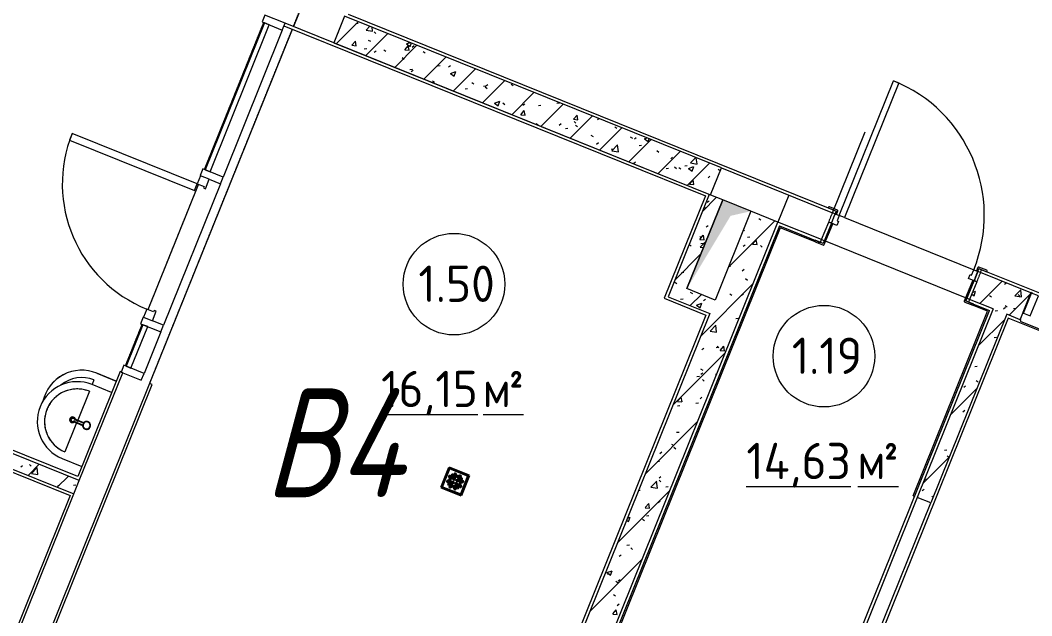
# Model space of a CAD drawing. Header units: millimetres. Extents: x -584918 to 2941280, y 3000189 to 4229862.
# Drawn here: x -433710 to -426739, y 3688963 to 3693065 of the extents above; entities that cross this region are included whole.
import ezdxf

# ---------------------------------------------------------------- set-up
doc = ezdxf.new("R2010")
doc.units = ezdxf.units.MM
doc.linetypes.add('ASVP_Невидимые', pattern=[5, 3, -2])
doc.linetypes.add('ASVP_Штриховая_ш3 п1_5', pattern=[4.5, 3, -1.5])
for name, color, linetype, lineweight in [('Витраж', 7, 'Continuous', 0), ('Двери', 7, 'Continuous', 0), ('Линии', 7, 'Continuous', 0), ('Линии разделители', 7, 'ASVP_Штриховая_ш3 п1_5', 0), ('Марки помещений', 7, 'Continuous', 0), ('Обобщенные модели', 7, 'Continuous', 0), ('Панели витража', 7, 'Continuous', 0), ('Перекрытие', 7, 'Continuous', 0), ('Сантехника', 7, 'Continuous', 0), ('Стены внутренние', 7, 'Continuous', 0), ('Стены несущие', 7, 'Continuous', 0), ('Стены отделка', 7, 'Continuous', 0), ('Узлы', 7, 'Continuous', 0), ('экспертиза ДУ категории', 1, 'Continuous', 0)]:
    doc.layers.add(name, color=color, linetype=linetype, lineweight=lineweight)
doc.styles.add('GOST Common_2', font='', dxfattribs={"height": 500})
doc.styles.add('GOST Common_3', font='', dxfattribs={"width": 0.9, "height": 500})
doc.styles.add('mytext', font='isocpeur.ttf', dxfattribs={"width": 0.8, "oblique": 14.999978})
doc.styles.get('GOST Common_2').set_extended_font_data('GOST Common')
doc.styles.get('GOST Common_3').set_extended_font_data('GOST Common')
pattern_1 = [(45, (-437515.92, 3663725.22), (-141.4214, 141.4214), [])]
pattern_2 = [(50, (-437515.92, 3663725.22), (364.368, -31.8783), [38.1, -419.1]), (355, (-437515.92, 3663725.2), (-70.486, 382.1133), [30.48, -335.28]), (100.451, (-437485.56, 3663722.56), (293.885, 350.2334), [32.38, -356.18]), (46.184, (-437515.92, 3663826.8), (542.1585, -84.086), [57.15, -628.65]), (96.636, (-437470.74, 3663819.8), (474.805, 494.855), [48.57, -534.27]), (351.184, (-437515.9, 3663826.8), (474.81, 494.85), [45.72, -502.92]), (21, (-437465.12, 3663801.42), (303.2285, -204.5305), [38.1, -419.1]), (326, (-437465.12, 3663801.4), (123.604, 368.376), [30.48, -335.28]), (71.451, (-437439.86, 3663784.37), (426.834, 163.8427), [32.38, -356.18]), (37.5, (-437515.92, 3663725.22), (6.17665, 169.11015), [16.764, -314.452, 16.764, -323.596, -336.55]), (37.5, (-437515.92, 3663725.22), (6.17665, 169.11015), [-671.576, 16.764, -319.786]), (7.5, (-437515.92, 3663725.22), (133.6389, 200.3615), [16.764, -177.292, 16.764, -306.832, -128.27]), (7.5, (-437515.92, 3663725.22), (133.6389, 200.3615), [-517.652, 16.764, -111.506]), (327.5, (-437629.21, 3663725.22), (271.1818, -11.45836), [16.764, -110.236, 16.764, -379.476, -525.78]), (327.5, (-437629.21, 3663725.22), (271.1818, -11.45836), [-523.24, 16.764, -509.016]), (317.5, (-437680, 3663725.22), (296.2585, 50.8528), [16.764, -148.336, 16.764, -246.38, -373.38]), (317.5, (-437680, 3663725.22), (296.2585, 50.8528), [-428.244, 16.764, -356.616])]

# ---------------------------------------------------------------- blocks, each defined once
blk = doc.blocks.new('ADSK_Умывальник_Полукруглый_Керамический_ГОСТ30493-96 с переливом - 2-ой величины-1150666-АР Этаж 01')
at = {"layer": 'Сантехника', "color": 9, "true_color": 0xe1b7aa}
for p, q in [((4282.9, 26784), (4202.5, 26584.5)), ((4436, 26776.1), (4301.6, 26830.3)), ((4195, 26566.1), (4114.7, 26366.6)), ((4096, 26320.2), (4230.5, 26266))]:
    blk.add_line(p, q, dxfattribs=at)
at = {"layer": 'Сантехника', "color": 9, "true_color": 0xe1b7aa, "flags": 128}
blk.add_lwpolyline([(4282.9, 26784), (4274.4, 26787.2), (4265.9, 26790), (4257.3, 26792.5), (4248.5, 26794.7), (4239.7, 26796.5), (4230.8, 26798), (4221.9, 26799.1), (4212.9, 26799.8), (4204, 26800.2), (4195, 26800.2), (4186, 26799.9), (4177, 26799.2), (4168.1, 26798.2), (4159.2, 26796.8), (4150.3, 26795), (4141.6, 26792.9), (4132.9, 26790.4), (4124.4, 26787.6), (4115.9, 26784.5), (4107.6, 26781), (4099.5, 26777.2), (4091.5, 26773.1), (4083.7, 26768.6), (4076, 26763.9), (4068.6, 26758.8), (4061.4, 26753.4), (4054.3, 26747.8), (4047.6, 26741.9), (4041, 26735.7), (4034.7, 26729.3), (4028.7, 26722.6), (4022.9, 26715.7), (4017.5, 26708.5), (4012.3, 26701.2), (4007.4, 26693.6), (4002.8, 26685.9), (3998.6, 26678), (3994.6, 26669.9), (3991, 26661.6), (3987.7, 26653.2), (3984.8, 26644.7), (3982.1, 26636.1), (3979.9, 26627.4), (3978, 26618.6), (3976.4, 26609.8), (3975.2, 26600.8), (3974.4, 26591.9), (3973.9, 26582.9), (3973.8, 26573.9), (3974, 26564.9), (3974.6, 26555.9), (3975.5, 26547), (3976.9, 26538.1), (3978.5, 26529.2), (3980.5, 26520.5), (3982.9, 26511.8), (3985.6, 26503.2), (3988.7, 26494.7), (3992.1, 26486.4), (3995.8, 26478.2), (3999.8, 26470.2), (4004.2, 26462.3), (4008.9, 26454.6), (4013.8, 26447.1), (4019.1, 26439.8), (4024.7, 26432.7), (4030.5, 26425.9), (4036.6, 26419.3), (4043, 26412.9), (4049.6, 26406.8), (4056.5, 26401), (4063.6, 26395.4), (4070.9, 26390.2), (4078.4, 26385.2), (4086.1, 26380.5), (4093.9, 26376.2), (4102, 26372.2), (4110.2, 26368.4), (4114.7, 26366.6)], dxfattribs=at)
at = {"layer": 'Сантехника', "color": 9, "true_color": 0xe1b7aa}
for centre, radius, start, end in [((4198.8, 26575.3), 275, 68.0513, 248.0513), ((4198.8, 26575.3), 225, 68.0513, 248.0513), ((4166.3, 26588.4), 20, 68.0513, 248.0513), ((4166.3, 26588.4), 20, 248.0513, 308.0513), ((4166.3, 26588.4), 20, 8.0513, 68.0513)]:
    blk.add_arc(centre, radius, start, end, dxfattribs=at)
blk = doc.blocks.new('ADSK_Смеситель_ГОСТ25809-96 - Для умывальника_Однорукояточный-V131-АР Этаж 01')
at = {"layer": 'Сантехника', "color": 253, "true_color": 0xaaaaaa}
for p, q in [((4157.9, 26581), (4161.5, 26579.5)), ((4161.5, 26579.5), (4182.6, 26571)), ((4169, 26598.1), (4165.4, 26599.5)), ((4190.1, 26589.6), (4169, 26598.1)), ((4177.4, 26578.5), (4177, 26577.6)), ((4177, 26577.6), (4177.4, 26578.5)), ((4177, 26577.6), (4196.3, 26569.8)), ((4177.4, 26578.5), (4181.1, 26587.8)), ((4181.1, 26587.8), (4181.5, 26588.7)), ((4181.5, 26588.7), (4181.1, 26587.8)), ((4200.8, 26580.9), (4181.5, 26588.7)), ((4182.6, 26571), (4236.6, 26549.2)), ((4244.1, 26567.8), (4190.1, 26589.6)), ((4196.3, 26569.8), (4238.6, 26552.7)), ((4200.5, 26580), (4196.7, 26570.7)), ((4243.1, 26563.9), (4200.8, 26580.9)), ((4242.9, 26563.9), (4243.1, 26563.9))]:
    blk.add_line(p, q, dxfattribs=at)
for radius, start, end in [(24.5, 68.0513, 248.0513), (27.5, 68.0513, 147.55016), (27.5, 110.02846, 146.07456), (24.5, 143.0513, 147.82146), (24.5, 143.0513, 147.82146), (27.5, 248.0513, 68.0513), (24.5, 248.0513, 68.0513), (27.5, 91.3635, 104.73939), (27.5, 68.0513, 86.07435), (27.5, 53.0513, 68.0513), (27.5, 31.36321, 44.7391), (27.5, 350.02804, 26.07414), (27.5, 169.66273, 248.0513), (27.5, 170.02867, 206.07477), (24.5, 168.28114, 173.0513), (24.5, 168.28114, 173.0513), (27.5, 211.36408, 224.73997), (27.5, 233.0513, 248.0513), (27.5, 248.0513, 266.07364), (27.5, 271.36263, 284.73852), (27.5, 290.02783, 326.07393), (27.5, 331.36292, 344.73881)]:
    blk.add_arc((4263.7, 26549.1), radius, start, end, dxfattribs=at)
for start_param, end_param in [(1.570796, 3.141593), (0, 1.570796)]:
    blk.add_ellipse((4161.7, 26590.2), major_axis=(3.74, 9.28), ratio=0.965926, start_param=start_param, end_param=end_param, dxfattribs=at)
for points, knots in [([(4161.5, 26579.5), (4161.4, 26579.6), (4161.1, 26579.7), (4160.7, 26579.9), (4160.3, 26580.2), (4160, 26580.5), (4159.6, 26580.8), (4159.3, 26581.2), (4159, 26581.6), (4158.7, 26582.1), (4158.5, 26582.5), (4158.2, 26583.2), (4158, 26583.9), (4157.9, 26584.6), (4157.8, 26585.4), (4157.7, 26586.4), (4157.8, 26587.7), (4158, 26589.3), (4158.4, 26590.6), (4158.7, 26591.4)], [0.5, 0.5, 0.5, 0.5, 0.5208333, 0.5416667, 0.5625, 0.5833333, 0.6041667, 0.625, 0.6458333, 0.6666667, 0.6875, 0.7083333, 0.75, 0.7708333, 0.7916667, 0.8333333, 0.875, 0.9166667, 1, 1, 1, 1]), ([(4158.7, 26591.4), (4159, 26592.2), (4159.6, 26593.4), (4160.6, 26594.8), (4161.4, 26595.7), (4162.2, 26596.4), (4162.8, 26596.9), (4163.4, 26597.3), (4164.2, 26597.8), (4165.1, 26598.1), (4165.7, 26598.3), (4166.2, 26598.4), (4166.7, 26598.4), (4167.2, 26598.4), (4167.7, 26598.4), (4168.1, 26598.3), (4168.6, 26598.2), (4168.9, 26598.1), (4169, 26598.1)], [0, 0, 0, 0, 0.0833333, 0.125, 0.1666667, 0.2083333, 0.2291667, 0.25, 0.2916667, 0.3333333, 0.3541667, 0.375, 0.3958333, 0.4166667, 0.4375, 0.4583333, 0.4791667, 0.5, 0.5, 0.5, 0.5]), ([(4191.6, 26583.5), (4191.9, 26585.1), (4191.8, 26587.2), (4191, 26588.9), (4190.4, 26589.4), (4190.1, 26589.6)], [0.1666667, 0.1666667, 0.1666667, 0.1666667, 0.3333333, 0.4166667, 0.5, 0.5, 0.5, 0.5]), ([(4196.3, 26569.8), (4196.3, 26569.8), (4196.3, 26569.8), (4196.4, 26569.9), (4196.5, 26570), (4196.6, 26570.3), (4196.7, 26570.5), (4196.7, 26570.7)], [0, 0, 0, 0, 0.166667, 0.333333, 0.5, 0.666667, 1, 1, 1, 1]), ([(4200.4, 26581.1), (4200.4, 26581.1), (4200.3, 26581.1), (4200.3, 26581), (4200.2, 26580.9), (4200.1, 26580.6), (4200, 26580.4), (4199.9, 26580.2)], [0, 0, 0, 0, 0.166667, 0.333333, 0.5, 0.666667, 1, 1, 1, 1]), ([(4244.3, 26564.1), (4244.3, 26564.1), (4244.2, 26564), (4244, 26563.6), (4243.6, 26563.1), (4243.2, 26562.6), (4243, 26562.3)], [0.77430556, 0.77430556, 0.77430556, 0.77430556, 0.78298611, 0.79166667, 0.82638889, 0.86111111, 0.86111111, 0.86111111, 0.86111111]), ([(4239.7, 26553.9), (4239.6, 26553.7), (4239.5, 26553.2), (4239.4, 26552.6), (4239.4, 26552.1), (4239.4, 26551.9), (4239.3, 26551.8)], [0.13888889, 0.13888889, 0.13888889, 0.13888889, 0.16666667, 0.19444444, 0.20833333, 0.22222222, 0.22222222, 0.22222222, 0.22222222])]:
    blk.add_open_spline(points, degree=3, knots=knots, dxfattribs=at)
for points in [[(4182.6, 26571), (4182.9, 26570.9), (4183.7, 26570.8), (4185.1, 26571.4), (4186.5, 26572.5), (4187.4, 26573.6), (4187.9, 26574.3)], [(4196.2, 26570.9), (4196.1, 26570.8), (4196, 26570.4), (4195.9, 26570.1), (4195.9, 26570), (4195.9, 26570)], [(4200.5, 26580), (4200.6, 26580.1), (4200.7, 26580.5), (4200.8, 26580.8), (4200.8, 26580.9), (4200.8, 26580.9)], [(4242.6, 26563), (4241.7, 26561.6), (4240.2, 26558.6), (4239.2, 26555.4), (4238.9, 26553.7)], [(4242.6, 26563.9), (4242.7, 26564), (4242.7, 26564), (4242.7, 26564), (4242.7, 26564)], [(4243.1, 26563.9), (4243.1, 26563.9), (4243.1, 26563.8), (4243.1, 26563.7), (4243, 26563.6), (4242.9, 26563.4), (4242.8, 26563.2), (4242.7, 26563.1), (4242.6, 26563)], [(4238.3, 26552.9), (4238.2, 26552.9), (4238.2, 26552.9), (4238.2, 26553)], [(4238.9, 26553.7), (4238.9, 26553.6), (4238.8, 26553.5), (4238.8, 26553.2), (4238.8, 26553.1), (4238.7, 26553)]]:
    blk.add_open_spline(points, degree=3, dxfattribs=at)
blk = doc.blocks.new('ADSK_СифонБутылочный_ГОСТ23289-94 - Для умывальника_Вертикальный выпуск_DN40-V132-АР Этаж 01')
at = {"layer": 'Сантехника', "color": 253, "true_color": 0xaaaaaa}
for radius, start, end in [(20, 158.285, 163.48759), (20, 158.285, 163.48759), (13.3, 174.08415, 180), (13.3, 180, 255.55771), (13.3, 1.07009, 90)]:
    blk.add_arc((0, 0), radius, start, end, dxfattribs=at)
blk = doc.blocks.new('ADSK_Трап_ПП_Вертикальный - DN50-V195-АР Этаж 01')
at = {"layer": 'Сантехника', "lineweight": 30}
for p, q in [((74, 74), (-74, 74)), ((-74, 74), (-74, -74)), ((-70, 70), (70, 70)), ((-70, -70), (-70, 70)), ((70, 70), (70, -70)), ((74, -74), (74, 74)), ((-51, 14.9), (-40.4, 4.3)), ((-43.9, 22), (-33.3, 11.4)), ((-15.5, 8), (-36.7, 29.2)), ((-8.4, 15), (-29.6, 36.2)), ((-22.4, 43.4), (-11.8, 32.8)), ((-15.4, 50.5), (-4.7, 39.9)), ((14.9, 51), (4.3, 40.4)), ((8, 15.5), (29.2, 36.7)), ((22, 43.9), (11.4, 33.3)), ((15, 8.4), (36.2, 29.6)), ((43.4, 22.4), (32.8, 11.8)), ((50.5, 15.4), (39.9, 4.7)), ((-50.5, -15.4), (-39.9, -4.7)), ((-43.4, -22.4), (-32.8, -11.8)), ((-15, -8.4), (-36.2, -29.6)), ((-8, -15.5), (-29.2, -36.7)), ((-22, -43.9), (-11.4, -33.3)), ((-14.9, -51), (-4.3, -40.4)), ((15.4, -50.5), (4.7, -39.9)), ((8.4, -15), (29.6, -36.2)), ((22.4, -43.4), (11.8, -32.8)), ((15.5, -8), (36.7, -29.2)), ((43.9, -22), (33.3, -11.4)), ((51, -14.9), (40.4, -4.3)), ((-74, -74), (74, -74)), ((70, -70), (-70, -70))]:
    blk.add_line(p, q, dxfattribs=at)
for centre, radius, start, end in [((-47.4, 18.4), 5, 45, 225), ((-36.8, 7.8), 5, 225, 45), ((-33.2, 32.7), 4.99, 45, 225), ((-18.9, 47), 5, 45, 225), ((-12, 11.5), 4.99, 225, 45), ((-8.3, 36.4), 5, 225, 45), ((7.8, 36.8), 5, 135, 315), ((11.5, 12), 4.99, 135, 315), ((18.4, 47.4), 5, 315, 135), ((32.7, 33.2), 4.99, 315, 135), ((36.4, 8.3), 5, 135, 315), ((47, 18.9), 5, 315, 135), ((-47, -18.9), 5, 135, 315), ((-36.4, -8.3), 5, 315, 135), ((-32.7, -33.2), 4.99, 135, 315), ((-18.4, -47.4), 5, 135, 315), ((-11.5, -12), 4.99, 315, 135), ((-7.8, -36.8), 5, 315, 135), ((8.3, -36.4), 5, 45, 225), ((12, -11.5), 4.99, 45, 225), ((18.9, -47), 5, 225, 45), ((33.2, -32.7), 4.99, 225, 45), ((36.8, -7.8), 5, 45, 225), ((47.4, -18.4), 5, 225, 45)]:
    blk.add_arc(centre, radius, start, end, dxfattribs=at)
blk = doc.blocks.new('ВК_Домодедово_rvt-1-АР Этаж 01')
at = {"layer": 'Сантехника', "color": 253, "lineweight": 9, "true_color": 0xaaaaaa}
for name in ['ADSK_Умывальник_Полукруглый_Керамический_ГОСТ30493-96 с переливом - 2-ой величины-1150666-АР Этаж 01', 'ADSK_Смеситель_ГОСТ25809-96 - Для умывальника_Однорукояточный-V131-АР Этаж 01']:
    blk.add_blockref(name, (0, 0), dxfattribs=at)
for name, p, rotation in [('ADSK_СифонБутылочный_ГОСТ23289-94 - Для умывальника_Вертикальный выпуск_DN40-V132-АР Этаж 01', (4166.3, 26588.4), 26.05130091645849), ('ADSK_Трап_ПП_Вертикальный - DN50-V195-АР Этаж 01', (6803.2, 26163.4), 338.0499999999996)]:
    blk.add_blockref(name, p, dxfattribs=dict(at, rotation=rotation))
blk = doc.blocks.new('Системная панель - Cтеклопакет Двухкамерный_36 мм-6436223-АР Этаж 01')
at = {"layer": 'Панели витража', "lineweight": 18}
for p, q in [((154.2, 18), (-154.2, 18)), ((-154.2, 18), (-154.2, -18)), ((154.2, -18), (154.2, 18)), ((-154.2, -18), (154.2, -18))]:
    blk.add_line(p, q, dxfattribs=at)
blk = doc.blocks.new('Прямоугольный импост - 50х150_RAL 1011-6399989-АР Этаж 01')
at = {"layer": 'Витраж'}
blk.add_line((4774.7, 27193.1), (4659.4, 26907.1), dxfattribs=at)
blk = doc.blocks.new('Прямоугольный импост - 50х150_RAL 1011-6436224-АР Этаж 01')
at = {"layer": 'Витраж', "lineweight": 18}
for p, q in [((-50, 115), (0, 115)), ((-50, -35), (-50, 115)), ((0, 115), (0, -35)), ((0, -35), (-50, -35))]:
    blk.add_line(p, q, dxfattribs=at)
blk = doc.blocks.new('Прямоугольный импост - 50х150_RAL 1011-6436225-АР Этаж 01')
at = {"layer": 'Витраж', "lineweight": 18}
for p, q in [((0, 115), (-50, 115)), ((-50, 115), (-50, -35)), ((0, -35), (0, 115)), ((-50, -35), (0, -35))]:
    blk.add_line(p, q, dxfattribs=at)
blk = doc.blocks.new('Системная панель - Cтеклопакет Двухкамерный_36 мм-6436226-АР Этаж 01')
at = {"layer": 'Панели витража', "lineweight": 18}
for p, q in [((545.8, 18), (-545.8, 18)), ((-545.8, 18), (-545.8, -18)), ((545.8, -18), (545.8, 18)), ((-545.8, -18), (545.8, -18))]:
    blk.add_line(p, q, dxfattribs=at)
blk = doc.blocks.new('Прямоугольный импост - 50х150_RAL 1011-5866331-АР Этаж 01')
at = {"layer": 'Витраж'}
blk.add_line((5612.5, 29272.3), (5204.5, 28259.8), dxfattribs=at)
blk = doc.blocks.new('Прямоугольный импост - 50х150_RAL 1011-6436222-АР Этаж 01')
at = {"layer": 'Витраж', "lineweight": 18}
for p, q in [((-25, 115), (25, 115)), ((-25, 32.5), (-25, 115)), ((25, 115), (25, -35)), ((-25, -35), (-25, -32.5)), ((25, -35), (-25, -35))]:
    blk.add_line(p, q, dxfattribs=at)
blk = doc.blocks.new('ASVP_ДверьАлюминиеваяВитражная_1 полотно - Остекленная Внутреняя-6588625-АР Этаж 01')
at = {"layer": 'Двери', "lineweight": 18}
for p, q in [((465, 962.5), (415, 962.5)), ((415, 962.5), (415, 32.5)), ((465, 32.5), (465, 962.5)), ((-465, 32.5), (-525, 32.5)), ((-525, 32.5), (-525, -32.5)), ((-465, -17.5), (-465, 32.5)), ((415, 32.5), (465, 32.5)), ((525, 32.5), (465, 32.5)), ((465, 32.5), (465, -17.5)), ((525, -32.5), (525, 32.5)), ((-525, -32.5), (-455, -32.5)), ((-455, -17.5), (-465, -17.5)), ((-455, -32.5), (-455, -17.5)), ((465, -17.5), (455, -17.5)), ((455, -17.5), (455, -32.5)), ((455, -32.5), (525, -32.5))]:
    blk.add_line(p, q, dxfattribs=at)
at = {"layer": 'Двери'}
blk.add_arc((465, 32.5), 930, 90, 180, dxfattribs=at)
blk = doc.blocks.new('Прямоугольный импост - 50х150_RAL 1011-5866415-АР Этаж 01')
at = {"layer": 'Витраж'}
blk.add_line((5185.8, 28213.4), (4793.4, 27239.5), dxfattribs=at)
blk = doc.blocks.new('Прямоугольный импост - 50х150_RAL 1011-V23-АР Этаж 01')
at = {"layer": 'Витраж', "lineweight": 18}
for p, q in [((-25, 115), (25, 115)), ((-25, -35), (-25, 115)), ((25, 115), (25, 32.5)), ((25, -35), (-25, -35)), ((25, -32.5), (25, -35))]:
    blk.add_line(p, q, dxfattribs=at)
blk = doc.blocks.new('ASVP_ДверьДеревянная_1 полотно - Входная_внутр_ 1000х2000h_полотно_ Г Пр _950 в свету_-7408890-АР Этаж 01')
at = {"layer": 'Двери', "lineweight": 18}
for p, q in [((-500, 1100), (-460, 1100)), ((-500, 100), (-500, 1100)), ((-460, 1100), (-460, 100)), ((-530, 100), (-500, 100)), ((-530, 30), (-530, 100)), ((-460, 100), (-500, 100)), ((-500, 100), (-500, 60)), ((500, 100), (530, 100)), ((500, 60), (500, 100)), ((530, 100), (530, 30)), ((-490, 30), (-530, 30)), ((-500, 60), (-490, 60)), ((-490, 60), (-490, 30)), ((490, 60), (500, 60)), ((490, 30), (490, 60)), ((530, 30), (490, 30))]:
    blk.add_line(p, q, dxfattribs=at)
at = {"layer": 'Двери', "linetype": 'ASVP_Невидимые', "lineweight": 18}
for p, q in [((-550, 100), (-530, 100)), ((-550, 30), (-550, 100)), ((-530, 100), (-530, 30)), ((530, 100), (550, 100)), ((530, 30), (530, 100)), ((550, 100), (550, 30)), ((-530, 30), (-550, 30)), ((550, 30), (530, 30))]:
    blk.add_line(p, q, dxfattribs=at)
at = {"layer": 'Двери'}
blk.add_arc((-500, 100), 1000, 0, 90, dxfattribs=at)
blk = doc.blocks.new('ASVP_НАЛИЧНИК МДФ_Двери - Наличник дверной МДФ-7487796-АР Этаж 01')
at = {"layer": 'Обобщенные модели'}
h = blk.add_hatch(dxfattribs=at)
h.set_pattern_fill('FP_17', color=256, style=0, pattern_type=2)
h.set_pattern_definition([(238.819, (1197.62, -28829.885), (847.5705, 1239.66265), [208.25, -1874.25]), (228.514, (1476.11, -28852.37), (-230.6314, -541.9913), [465.661, -465.661]), (220.384, (1553.95, -29045.53), (-616.941, -697.6711), [263.418, -1053.671])])
h.paths.add_polyline_path([(585, -10), (589, -7.5), (590, -5), (590, 0), (530, -1), (530, 150), (520, 150), (520, -5), (521.5, -8.5), (525, -10), (562.1, -10)])
h.paths.add_polyline_path([(-525, -10), (-521.5, -8.5), (-520, -5), (-520, 150), (-530, 150), (-531, 0), (-590, 0), (-590, -5), (-587.5, -9), (-585, -10), (-526.4, -10)])
for p, q in [((-530, 150), (-530, -1)), ((-520, -5), (-520, 150)), ((520, 150), (520, -5)), ((530, -1), (530, 150)), ((-531, 0), (-590, 0)), ((-590, 0), (-590, -5)), ((-531, -1), (-531, 0)), ((590, 0), (531, 0)), ((531, 0), (531, -1)), ((590, -5), (590, 0)), ((-585, -10), (-525, -10)), ((-530, -1), (-531, -1)), ((525, -10), (585, -10)), ((531, -1), (530, -1))]:
    blk.add_line(p, q, dxfattribs=at)
for centre, start, end in [((-585, -5), 180, 270), ((-525, -5), 270, 360), ((525, -5), 180, 270), ((585, -5), 270, 360)]:
    blk.add_arc(centre, 5, start, end, dxfattribs=at)
blk = doc.blocks.new('ASVP_НАЛИЧНИК МДФ_Двери - Наличник дверной МДФ-V40-АР Этаж 01')
at = {"layer": 'Обобщенные модели'}
for p, q in [((-531, 0), (-590, 0)), ((-590, 0), (-590, -5)), ((-531, -1), (-531, 0)), ((-530, 20), (-530, -1)), ((-520, -5), (-520, 20)), ((520, 20), (520, -5)), ((530, -1), (530, 20)), ((590, 0), (531, 0)), ((531, 0), (531, -1)), ((590, -5), (590, 0)), ((-585, -10), (-525, -10)), ((-530, -1), (-531, -1)), ((525, -10), (585, -10)), ((531, -1), (530, -1))]:
    blk.add_line(p, q, dxfattribs=at)
for centre, start, end in [((-585, -5), 180, 270), ((-525, -5), 270, 360), ((525, -5), 180, 270), ((585, -5), 270, 360)]:
    blk.add_arc(centre, 5, start, end, dxfattribs=at)
blk = doc.blocks.new('Прямоугольный импост - 50х150 мм-7712827-АР Этаж 01')
at = {"layer": 'Витраж', "lineweight": 18}
for p, q in [((0, 115), (-50, 115)), ((-50, 115), (-50, -35)), ((0, 115), (0, -35)), ((-50, -35), (0, -35))]:
    blk.add_line(p, q, dxfattribs=at)
blk = doc.blocks.new('ASVP_2D_Раковина - Раковина 550х420-7576244-АР Этаж 01')
at = {"layer": 'Сантехника'}
for p, q in [((115.9, 155), (80.9, 155)), ((165.9, 10), (165.9, 155)), ((165.9, 155), (165.9, 10))]:
    blk.add_line(p, q, dxfattribs=at)
for radius, start, end in [(275, 360, 98.99103), (275, 360, 98.93515), (225, 0, 61.6554)]:
    blk.add_arc((-109.1, 155), radius, start, end, dxfattribs=at)
blk = doc.blocks.new('ASVP_Марка_Помещение_ДваЗначения - Номер Площадь-685795-АР Этаж 01')
at = {"layer": 'Марки помещений'}
blk.add_circle((0, 0), 3.5, dxfattribs=at)

msp = doc.modelspace()

# ---------------------------------------------------------------- hatches: boundary and pattern name
at = {"layer": 'Стены внутренние'}
h = msp.add_hatch(dxfattribs=at)
h.set_pattern_fill('FP_1', color=256, style=0, pattern_type=2)
h.set_pattern_definition(pattern_1)
h.paths.add_polyline_path([(-428952.078, 3691862.116), (-428877.323, 3692047.62), (-431474.376, 3693094.194), (-431549.131, 3692908.69), (-428961.353, 3691865.854)])
h = msp.add_hatch(dxfattribs=at)
h.set_pattern_fill('FP_2', color=256, style=0, pattern_type=2)
h.set_pattern_definition(pattern_2)
h.paths.add_polyline_path([(-428952.078, 3691862.116), (-428877.323, 3692047.62), (-431474.376, 3693094.194), (-431549.131, 3692908.69), (-428961.353, 3691865.854)])
h = msp.add_hatch(dxfattribs=at)
h.set_pattern_fill('FP_1', color=256, style=0, pattern_type=2)
h.set_pattern_definition(pattern_1)
h.paths.add_polyline_path([(-429115.294, 3691216.314), (-428868.601, 3691828.476), (-428961.353, 3691865.854), (-429208.045, 3691253.692), (-429118.543, 3691217.623)])
h = msp.add_hatch(dxfattribs=at)
h.set_pattern_fill('FP_2', color=256, style=0, pattern_type=2)
h.set_pattern_definition(pattern_2)
h.paths.add_polyline_path([(-429115.294, 3691216.314), (-428868.601, 3691828.476), (-428961.353, 3691865.854), (-429208.045, 3691253.692), (-429118.543, 3691217.623)])
h = msp.add_hatch(dxfattribs=at)
h.set_pattern_fill('FP_1', color=256, style=0, pattern_type=2)
h.set_pattern_definition(pattern_1)
h.paths.add_polyline_path([(-430020.801, 3687872.401), (-428488.318, 3691675.228), (-428673.822, 3691749.983), (-430206.305, 3687947.156), (-430051.728, 3687884.864)])
h = msp.add_hatch(dxfattribs=at)
h.set_pattern_fill('FP_2', color=256, style=0, pattern_type=2)
h.set_pattern_definition(pattern_2)
h.paths.add_polyline_path([(-430020.801, 3687872.401), (-428488.318, 3691675.228), (-428673.822, 3691749.983), (-430206.305, 3687947.156), (-430051.728, 3687884.864)])
h = msp.add_hatch(dxfattribs=at)
h.set_pattern_fill('FP_1', color=256, style=0, pattern_type=2)
h.set_pattern_definition(pattern_1)
h.paths.add_polyline_path([(-426818.784, 3691002.431), (-426744.029, 3691187.935), (-427091.849, 3691328.101), (-427166.604, 3691142.597), (-426822.522, 3691003.937)])
h = msp.add_hatch(dxfattribs=at)
h.set_pattern_fill('FP_2', color=256, style=0, pattern_type=2)
h.set_pattern_definition(pattern_2)
h.paths.add_polyline_path([(-426818.784, 3691002.431), (-426744.029, 3691187.935), (-427091.849, 3691328.101), (-427166.604, 3691142.597), (-426822.522, 3691003.937)])
h = msp.add_hatch(dxfattribs=at)
h.set_pattern_fill('FP_1', color=256, style=0, pattern_type=2)
h.set_pattern_definition(pattern_1)
h.paths.add_polyline_path([(-428957.892, 3691045.069), (-428920.515, 3691137.821), (-429208.045, 3691253.692), (-429245.423, 3691160.94), (-428961.353, 3691046.464)])
h = msp.add_hatch(dxfattribs=at)
h.set_pattern_fill('FP_2', color=256, style=0, pattern_type=2)
h.set_pattern_definition(pattern_2)
h.paths.add_polyline_path([(-428957.892, 3691045.069), (-428920.515, 3691137.821), (-429208.045, 3691253.692), (-429245.423, 3691160.94), (-428961.353, 3691046.464)])
h = msp.add_hatch(dxfattribs=at)
h.set_pattern_fill('FP_1', color=256, style=0, pattern_type=2)
h.set_pattern_definition(pattern_1)
h.paths.add_polyline_path([(-433339.796, 3689802.886), (-433302.418, 3689895.638), (-434415.441, 3690344.169), (-434452.819, 3690251.417), (-433558.109, 3689890.863)])
h.paths.add_polyline_path([(-435473.089, 3690662.571), (-435435.712, 3690755.323), (-436455.983, 3691166.477), (-436493.36, 3691073.725), (-435780.476, 3690786.443)])
h = msp.add_hatch(dxfattribs=at)
h.set_pattern_fill('FP_2', color=256, style=0, pattern_type=2)
h.set_pattern_definition(pattern_2)
h.paths.add_polyline_path([(-433339.796, 3689802.886), (-433302.418, 3689895.638), (-434415.441, 3690344.169), (-434452.819, 3690251.417), (-433558.109, 3689890.863)])
h.paths.add_polyline_path([(-435473.089, 3690662.571), (-435435.712, 3690755.323), (-436455.983, 3691166.477), (-436493.36, 3691073.725), (-435780.476, 3690786.443)])
h = msp.add_hatch(dxfattribs=at)
h.set_pattern_fill('FP_1', color=256, style=0, pattern_type=2)
h.set_pattern_definition(pattern_1)
h.paths.add_polyline_path([(-428948.617, 3685984.83), (-427808.599, 3688813.763), (-427901.351, 3688851.141), (-429041.369, 3686022.208), (-429013.887, 3686011.133)])
h.paths.add_polyline_path([(-427434.823, 3689741.282), (-426911.536, 3691039.808), (-427004.288, 3691077.186), (-427527.575, 3689778.66), (-427521.493, 3689776.209)])
h = msp.add_hatch(dxfattribs=at)
h.set_pattern_fill('FP_2', color=256, style=0, pattern_type=2)
h.set_pattern_definition(pattern_2)
h.paths.add_polyline_path([(-428948.617, 3685984.83), (-427808.599, 3688813.763), (-427901.351, 3688851.141), (-429041.369, 3686022.208), (-429013.887, 3686011.133)])
h.paths.add_polyline_path([(-427434.823, 3689741.282), (-426911.536, 3691039.808), (-427004.288, 3691077.186), (-427527.575, 3689778.66), (-427521.493, 3689776.209)])
at = {"layer": 'Узлы'}
h = msp.add_hatch(color=256, dxfattribs=at)
h.paths.add_polyline_path([(-418285.026, 3673474.55), (-418175.026, 3673665.076), (-417785.026, 3673774.55), (-418285.026, 3673774.55), (-418285.026, 3673665.076)])
h.paths.add_polyline_path([(-418285.026, 3673974.55), (-418078.059, 3675943.703), (-417785.026, 3676041.437), (-418285.026, 3676242.929), (-418285.026, 3674884.92)])
h.paths.add_polyline_path([(-424585.026, 3677774.55), (-424225.564, 3678328.073), (-423235.026, 3678237.705), (-424567.196, 3678774.55), (-424585.026, 3678774.55), (-424585.026, 3677776.106)])
h.paths.add_polyline_path([(-428635.026, 3678474.55), (-428485.896, 3678687.53), (-426910.201, 3678774.55), (-428635.026, 3678774.55), (-428635.026, 3678498.903)])
h.paths.add_polyline_path([(-427335.026, 3678874.55), (-427168.696, 3679657.068), (-426910.201, 3679718.746), (-427335.026, 3679889.944), (-427335.026, 3679074.55)])
h.paths.add_polyline_path([(-428635.026, 3678874.55), (-428497.367, 3679071.147), (-427535.026, 3679174.55), (-428635.026, 3679174.55), (-428635.026, 3679071.147)])
h.paths.add_polyline_path([(-419588.29, 3679247.859), (-418239.214, 3682357.869), (-418094.569, 3682419.42), (-418280.073, 3682494.175), (-419573.227, 3679285.237)])
h.paths.add_polyline_path([(-428635.026, 3679374.55), (-428335.026, 3679938.768), (-427535.026, 3679970.541), (-428635.026, 3680413.825), (-428635.026, 3679938.768)])
h.paths.add_polyline_path([(-417423.156, 3683550.439), (-416497.322, 3684476.273), (-415044.14, 3684370.671), (-416806.426, 3685080.846), (-417422.933, 3683550.993)])
h.paths.add_polyline_path([(-428729.889, 3684387.283), (-428072.883, 3685259.159), (-427409.212, 3685256.659), (-428243.979, 3685593.058), (-428636.445, 3684619.163)])
h.paths.add_polyline_path([(-436523.816, 3686449.974), (-438100.598, 3687085.394), (-438231.42, 3686760.762), (-438006.253, 3686890.762), (-436584.02, 3686467.875)])
h.paths.add_polyline_path([(-429115.294, 3691216.314), (-428813.996, 3691717.757), (-428673.822, 3691749.983), (-428868.601, 3691828.476), (-429100.231, 3691253.692)])
h.paths.add_polyline_path([(-442914.698, 3692529.376), (-441873.323, 3693372.665), (-439774.977, 3693096.962), (-442279.278, 3694106.158), (-442909.452, 3692542.394)])
h.paths.add_polyline_path([(-443563.961, 3692791.019), (-442831.205, 3694112.947), (-442464.782, 3694180.913), (-442928.542, 3694367.802), (-443533.836, 3692865.775)])
h.paths.add_polyline_path([(-431752.631, 3693206.326), (-431344.04, 3694008.232), (-431193.351, 3694059.09), (-431378.855, 3694133.845), (-431696.565, 3693345.454)])
h.paths.add_polyline_path([(-427823.827, 3697337.246), (-429771.617, 3698122.177), (-430070.638, 3697380.161), (-429553.834, 3697755.642), (-428067.474, 3697396.171)])

# ---------------------------------------------------------------- linework, layer by layer
at = {"layer": 'Линии'}
for p, q in [((-428112.12, 3691739.255), (-427887.854, 3692295.766)), ((-428868.601, 3691828.476), (-429115.294, 3691216.314)), ((-428673.822, 3691749.983), (-428868.601, 3691828.476))]:
    msp.add_line(p, q, dxfattribs=at)
at = {"layer": 'Линии разделители'}
for p, q in [((-431827.386, 3693020.823), (-431790.009, 3693113.575)), ((-432439.618, 3692036.661), (-432031.579, 3693049.202)), ((-432817.894, 3690562.898), (-431834.862, 3693002.272)), ((-432828.345, 3691072.041), (-432480.734, 3691934.633)), ((-432984.709, 3690684.029), (-432869.461, 3690970.014))]:
    msp.add_line(p, q, dxfattribs=at)
at = {"layer": 'Перекрытие'}
for p, q in [((-432439.618, 3692036.661), (-432031.579, 3693049.202)), ((-431834.862, 3693002.272), (-432817.894, 3690562.898)), ((-432828.345, 3691072.041), (-432480.734, 3691934.633)), ((-428028.643, 3691705.615), (-427138.225, 3691346.79)), ((-428168.324, 3691546.275), (-428186.875, 3691553.751)), ((-427194.43, 3691153.81), (-428159.049, 3691542.538)), ((-427166.604, 3691142.597), (-427185.154, 3691150.072)), ((-432984.709, 3690684.029), (-432869.461, 3690970.014))]:
    msp.add_line(p, q, dxfattribs=at)
at = {"layer": 'Стены внутренние'}
for p, q in [((-431752.631, 3693206.326), (-431827.386, 3693020.823)), ((-428413.563, 3691860.732), (-428488.318, 3691675.228)), ((-428186.875, 3691553.751), (-428138.284, 3691674.328)), ((-428471.706, 3691636.189), (-431514.245, 3684086.185)), ((-428235.189, 3691540.876), (-428471.706, 3691636.189)), ((-428235.189, 3691540.876), (-428233.32, 3691545.514)), ((-426818.784, 3691002.431), (-426744.029, 3691187.935)), ((-427140.717, 3691099.82), (-427138.848, 3691104.458)), ((-427043.327, 3691060.574), (-427140.717, 3691099.82)), ((-427555.401, 3689789.873), (-427043.327, 3691060.574)), ((-426817.885, 3690991.287), (-425639.936, 3690516.591)), ((-427555.401, 3689789.873), (-427546.125, 3689786.135))]:
    msp.add_line(p, q, dxfattribs=at)
at = {"layer": 'Стены несущие'}
for p, q in [((-431474.376, 3693094.194), (-431549.131, 3692908.69)), ((-428877.323, 3692047.62), (-431474.376, 3693094.194)), ((-431549.131, 3692908.69), (-428952.078, 3691862.116)), ((-428952.078, 3691862.116), (-428877.323, 3692047.62)), ((-428961.353, 3691865.854), (-429245.423, 3691160.94)), ((-428868.601, 3691828.476), (-428961.353, 3691865.854)), ((-429115.294, 3691216.314), (-428868.601, 3691828.476)), ((-428673.822, 3691749.983), (-428920.515, 3691137.821)), ((-428488.318, 3691675.228), (-428673.822, 3691749.983)), ((-431366.396, 3684533.333), (-428488.318, 3691675.228)), ((-426744.029, 3691187.935), (-427091.849, 3691328.101)), ((-427118.013, 3691263.174), (-427166.604, 3691142.597)), ((-429245.423, 3691160.94), (-428957.892, 3691045.069)), ((-428920.515, 3691137.821), (-429115.294, 3691216.314)), ((-427004.288, 3691077.186), (-427166.604, 3691142.597)), ((-428957.892, 3691045.069), (-431551.899, 3684608.088)), ((-427004.288, 3691077.186), (-427527.575, 3689778.66)), ((-426911.536, 3691039.808), (-427434.823, 3689741.282)), ((-426818.784, 3691002.431), (-426911.536, 3691039.808)), ((-433302.418, 3689895.638), (-434415.441, 3690344.169)), ((-434452.819, 3690251.417), (-433339.796, 3689802.886)), ((-433339.796, 3689802.886), (-433302.418, 3689895.638)), ((-427434.823, 3689741.282), (-427527.575, 3689778.66))]:
    msp.add_line(p, q, dxfattribs=at)
at = {"layer": 'Стены отделка'}
for p, q in [((-428104.644, 3691757.805), (-431448.35, 3693105.268)), ((-431884.692, 3693043.916), (-431892.167, 3693025.365)), ((-428961.353, 3691865.854), (-431884.692, 3693043.916)), ((-431892.167, 3693025.365), (-428987.379, 3691854.779)), ((-428877.323, 3692047.62), (-428112.12, 3691739.255)), ((-428987.379, 3691854.779), (-429271.449, 3691149.865)), ((-428961.353, 3691865.854), (-428961.353, 3691865.854)), ((-428112.12, 3691739.255), (-428104.644, 3691757.805)), ((-428477.244, 3691649.202), (-431527.258, 3684080.648)), ((-428186.875, 3691553.751), (-428488.318, 3691675.228)), ((-428477.244, 3691649.202), (-428194.35, 3691535.2)), ((-428194.35, 3691535.2), (-428186.875, 3691553.751)), ((-427091.849, 3691328.101), (-427084.373, 3691346.651)), ((-422859.525, 3689644.1), (-427084.373, 3691346.651)), ((-426739.392, 3691186.066), (-426744.029, 3691187.935)), ((-426739.392, 3691186.066), (-426735.654, 3691195.341)), ((-429271.449, 3691149.865), (-428983.918, 3691033.994)), ((-427166.604, 3691142.597), (-427174.08, 3691124.047)), ((-427174.08, 3691124.047), (-427030.314, 3691066.111)), ((-428983.918, 3691033.994), (-430441.646, 3687416.67)), ((-429067.395, 3686011.133), (-427030.314, 3691066.111)), ((-426900.461, 3691013.783), (-427876.018, 3688592.958)), ((-425360.78, 3690393.314), (-426900.461, 3691013.783)), ((-426818.784, 3691002.431), (-426814.147, 3691000.562)), ((-426814.147, 3691000.562), (-426817.885, 3690991.287)), ((-433021.948, 3690645.128), (-433313.493, 3689921.664)), ((-433302.418, 3689895.638), (-433003.397, 3690637.653)), ((-433003.397, 3690637.653), (-433021.948, 3690645.128)), ((-432817.894, 3690562.898), (-433584.135, 3688661.484)), ((-433558.109, 3688672.559), (-432799.343, 3690555.422)), ((-432799.343, 3690555.422), (-432817.894, 3690562.898)), ((-433313.493, 3689921.664), (-434407.966, 3690362.72)), ((-434460.294, 3690232.867), (-433365.822, 3689791.811)), ((-433365.822, 3689791.811), (-434135.801, 3687881.122)), ((-434124.726, 3687855.096), (-433339.796, 3689802.886)), ((-427527.575, 3689778.66), (-427901.351, 3688851.141)), ((-427808.599, 3688813.763), (-427434.823, 3689741.282))]:
    msp.add_line(p, q, dxfattribs=at)

# ---------------------------------------------------------------- block references
msp.add_blockref('ВК_Домодедово_rvt-1-АР Этаж 01', (-437515.924, 3663725.217))
at = {"layer": 'Витраж', "extrusion": (0, 0, -1), "rotation": 111.9486990835425}
for name, p in [('Прямоугольный импост - 50х150_RAL 1011-6436224-АР Этаж 01', (431991.356, 3693086.9)), ('Прямоугольный импост - 50х150_RAL 1011-6436222-АР Этаж 01', (432427.429, 3692004.795)), ('Прямоугольный импост - 50х150_RAL 1011-V23-АР Этаж 01', (432838.583, 3690984.524))]:
    msp.add_blockref(name, p, dxfattribs=at)
at = {"layer": 'Витраж'}
for name in ['Прямоугольный импост - 50х150_RAL 1011-5866331-АР Этаж 01', 'Прямоугольный импост - 50х150_RAL 1011-5866415-АР Этаж 01', 'Прямоугольный импост - 50х150_RAL 1011-6399989-АР Этаж 01']:
    msp.add_blockref(name, (-437515.924, 3663725.217), dxfattribs=at)
for name, p, rotation in [('Прямоугольный импост - 50х150 мм-7712827-АР Этаж 01', (-426752.474, 3691153.603), 158.0513009164574), ('Прямоугольный импост - 50х150_RAL 1011-6436225-АР Этаж 01', (-432981.863, 3690628.975), 248.0513009164575)]:
    msp.add_blockref(name, p, dxfattribs=dict(at, rotation=rotation))
at = {"layer": 'Двери'}
for name, p, rotation in [('ASVP_ДверьДеревянная_1 полотно - Входная_внутр_ 1000х2000h_полотно_ Г Пр _950 в свету_-7408890-АР Этаж 01', (-427639.362, 3691440.926), 338.0513009164574), ('ASVP_ДверьАлюминиеваяВитражная_1 полотно - Остекленная Внутреняя-6588625-АР Этаж 01', (-432633.006, 3691494.659), 68.05130091645755)]:
    msp.add_blockref(name, p, dxfattribs=dict(at, rotation=rotation))
at = {"layer": 'Марки помещений', "xscale": 99.99999999999993, "yscale": 99.99999999999993, "zscale": 99.99999999999993}
for p in [(-430720.822, 3691247.217), (-428171.115, 3690751.318)]:
    msp.add_blockref('ASVP_Марка_Помещение_ДваЗначения - Номер Площадь-685795-АР Этаж 01', p, dxfattribs=at)
at = {"layer": 'Обобщенные модели'}
for name, p, rotation in [('ASVP_НАЛИЧНИК МДФ_Двери - Наличник дверной МДФ-V40-АР Этаж 01', (-427594.509, 3691552.228), 158.0513009164572), ('ASVP_НАЛИЧНИК МДФ_Двери - Наличник дверной МДФ-7487796-АР Этаж 01', (-427684.215, 3691329.623), 338.0513009164574)]:
    msp.add_blockref(name, p, dxfattribs=dict(at, rotation=rotation))
at = {"layer": 'Панели витража', "rotation": 68.05130091645755}
for name, p in [('Системная панель - Cтеклопакет Двухкамерный_36 мм-6436226-АР Этаж 01', (-432214.065, 3692534.253)), ('Системная панель - Cтеклопакет Двухкамерный_36 мм-6436223-АР Этаж 01', (-432905.551, 3690818.343))]:
    msp.add_blockref(name, p, dxfattribs=at)
at = {"layer": 'Сантехника', "rotation": 68.05130091645786}
msp.add_blockref('ASVP_2D_Раковина - Раковина 550х420-7576244-АР Этаж 01', (-433100.856, 3690422.565), dxfattribs=at)

# ---------------------------------------------------------------- texts
at = {"layer": 'Марки помещений', "char_height": 250, "attachment_point": 1}
for s, insert, width, style in [('1.50', (-430965.629, 3691374.942), 606.07575, 'GOST Common_2'), ('1.19', (-428392.072, 3690879.043), 548.35425, 'GOST Common_2'), ('\\L16,15 ', (-431222.565, 3690650.411), 851.39212, 'GOST Common_2'), ('\\L\\fGOST Common|b0|i0|c238|p34|;\\W.9;\\L²', (-430341.502, 3690650.411), 165.94931, 'GOST Common_3'), ('\\L\\fGOST Common|b0|i0|c204|p34|;\\W.9;\\Lм', (-430520.096, 3690650.411), 216.45562, 'GOST Common_2'), ('\\L14,63 ', (-428705.709, 3690154.512), 930.75919, 'GOST Common_2'), ('\\L\\fGOST Common|b0|i0|c238|p34|;\\W.9;\\L²', (-427759.162, 3690154.512), 165.94931, 'GOST Common_3'), ('\\L\\fGOST Common|b0|i0|c204|p34|;\\W.9;\\Lм', (-427937.755, 3690154.512), 216.45562, 'GOST Common_2')]:
    msp.add_mtext(s, dxfattribs=dict(at, insert=insert, width=width, style=style))
at = {"layer": 'экспертиза ДУ категории', "lineweight": 50, "insert": (-432028.13, 3690529.9), "char_height": 750, "attachment_point": 1, "style": 'mytext'}
msp.add_mtext_dynamic_manual_height_columns('В4', width=2459.42723, gutter_width=17359.771, heights=[0], dxfattribs=at)

doc.saveas('drawing.dxf')
